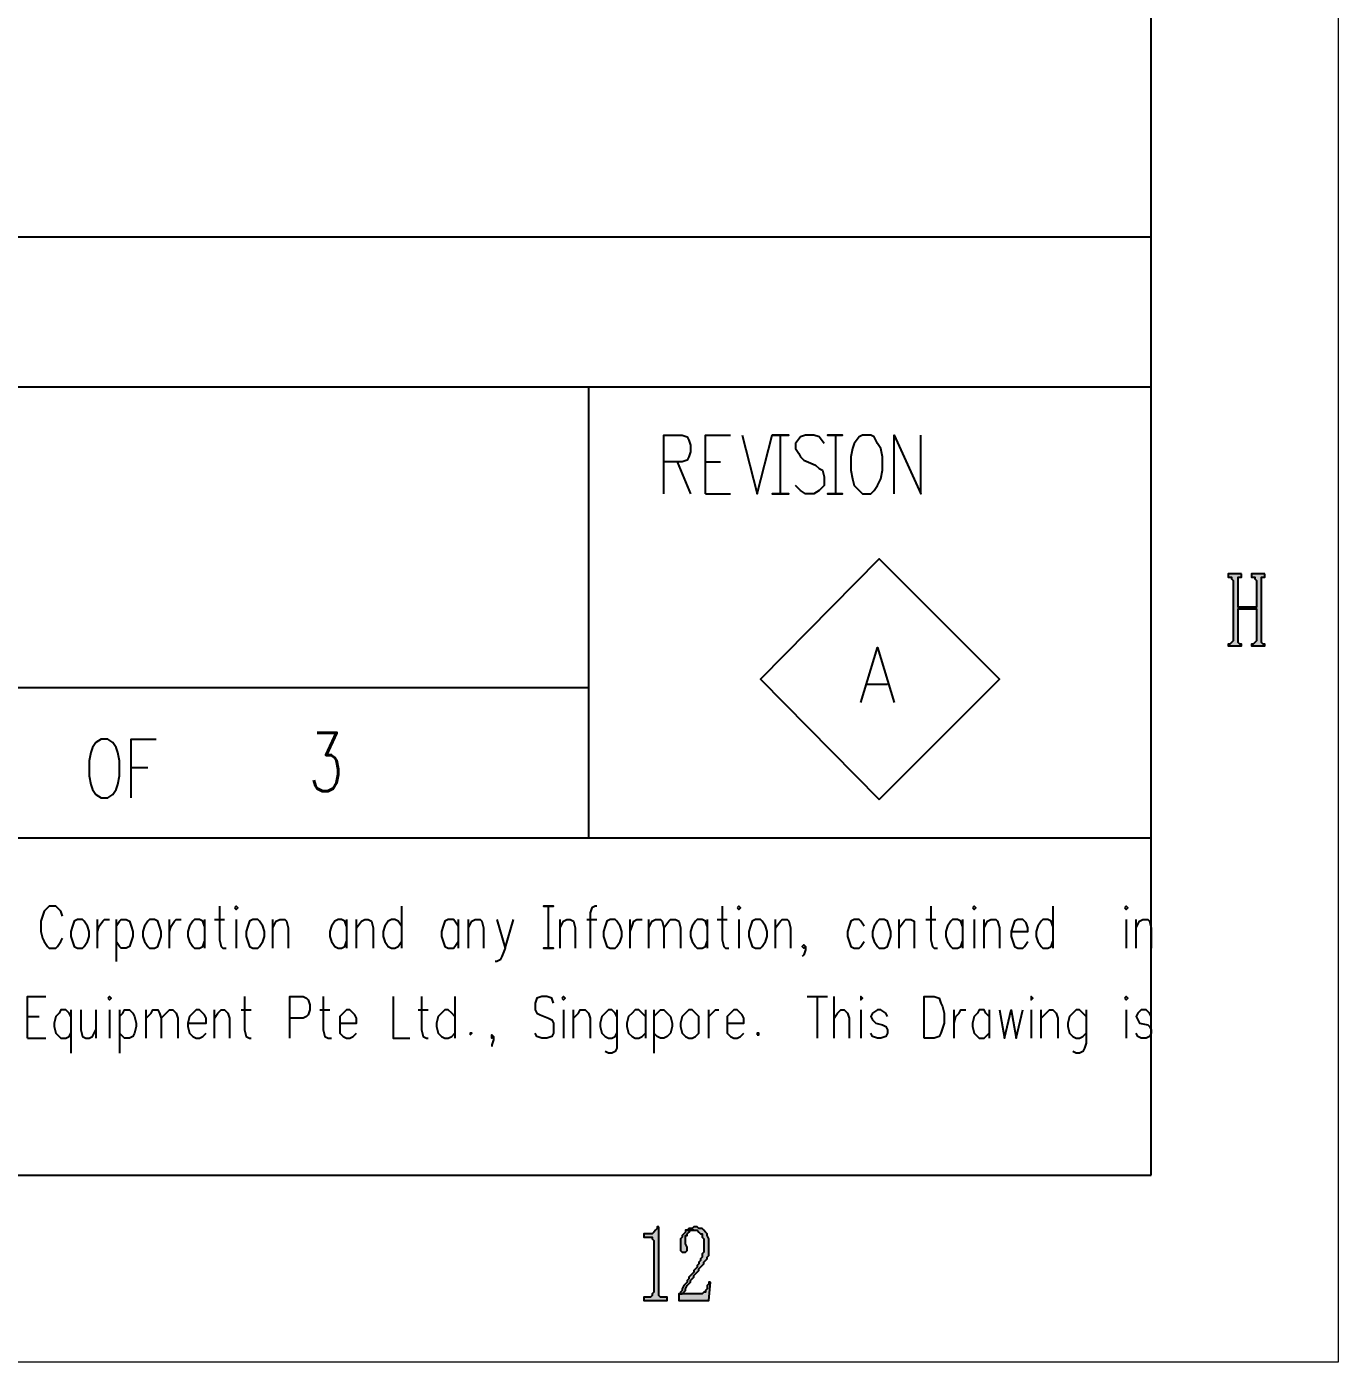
# Model space of a CAD drawing. Header units: inches. Extents: x 35 to 2894, y 23 to 617.
# Drawn here: x 1822.2 to 1892, y 22.8 to 93.9 of the extents above; entities that cross this region are included whole.
import ezdxf

# ---------------------------------------------------------------- set-up
doc = ezdxf.new("R2010")
doc.units = ezdxf.units.IN
doc.header["$MEASUREMENT"] = 0
doc.layers.add('Layer 1', color=7, linetype='Continuous')
doc.styles.add('HZTXT', font='simplexs.shx', dxfattribs={"width": 0.7, "bigfont": 'hztxt.shx'})

msp = doc.modelspace()

# ---------------------------------------------------------------- hatches: boundary and pattern name
at = {"layer": 'Layer 1'}
for points in [[(1886.872, 64.793), (1886.16, 64.793), (1886.16, 64.615), (1886.338, 64.615), (1886.338, 64.526), (1886.426, 64.437), (1886.426, 61.235), (1886.338, 61.146), (1886.249, 61.057), (1886.16, 61.057), (1886.16, 60.968), (1886.872, 60.968), (1886.872, 61.057), (1886.783, 61.057), (1886.694, 61.146), (1886.694, 62.925), (1887.672, 62.925), (1886.694, 63.014), (1886.694, 64.437), (1886.694, 64.526), (1886.694, 64.615), (1886.783, 64.615), (1886.872, 64.615)], [(1888.117, 64.793), (1887.405, 64.793), (1887.405, 64.615), (1887.583, 64.615), (1887.583, 64.526), (1887.672, 64.437), (1887.672, 63.014), (1886.694, 63.014), (1887.672, 62.925), (1887.672, 61.235), (1887.583, 61.146), (1887.494, 61.057), (1887.405, 61.057), (1887.405, 60.968), (1888.117, 60.968), (1888.117, 61.057), (1888.028, 61.057), (1887.939, 61.146), (1887.939, 64.437), (1887.939, 64.526), (1887.939, 64.615), (1888.028, 64.615), (1888.117, 64.615)], [(1855.824, 30.009), (1855.735, 30.009), (1855.735, 29.92), (1855.646, 29.831), (1855.557, 29.742), (1855.468, 29.653), (1855.023, 29.653), (1855.023, 29.475), (1855.468, 29.475), (1855.468, 29.386), (1855.557, 29.297), (1855.557, 26.54), (1855.468, 26.451), (1855.468, 26.362), (1855.379, 26.272), (1855.201, 26.272), (1855.023, 26.272), (1855.023, 26.095), (1856.268, 26.095), (1856.268, 26.272), (1856.09, 26.272), (1855.913, 26.272), (1855.824, 26.362)], [(1857.781, 30.009), (1857.692, 30.009), (1857.603, 29.92), (1857.425, 29.92), (1857.336, 29.831), (1857.87, 29.831), (1857.959, 29.742), (1858.048, 29.653), (1858.137, 29.653), (1858.137, 29.564), (1858.137, 29.475), (1858.226, 29.386), (1858.226, 28.675), (1858.137, 28.586), (1858.137, 28.408), (1858.048, 28.319), (1858.048, 28.23), (1857.959, 28.141), (1857.959, 28.052), (1857.87, 27.963), (1857.87, 27.874), (1857.781, 27.785), (1857.692, 27.696), (1857.692, 27.607), (1857.603, 27.518), (1857.514, 27.429), (1857.425, 27.34), (1857.425, 27.251), (1857.336, 27.162), (1857.336, 27.073), (1857.247, 26.984), (1857.158, 26.895), (1857.069, 26.717), (1857.069, 26.628), (1856.98, 26.54), (1856.98, 26.451), (1856.891, 26.451), (1857.069, 26.451), (1857.158, 26.54), (1857.247, 26.628), (1857.247, 26.717), (1857.336, 26.895), (1857.425, 26.984), (1857.514, 27.073), (1857.514, 27.162), (1857.603, 27.251), (1857.692, 27.34), (1857.692, 27.429), (1857.781, 27.518), (1857.87, 27.607), (1857.959, 27.696), (1857.959, 27.785), (1858.048, 27.874), (1858.137, 27.963), (1858.226, 28.052), (1858.226, 28.141), (1858.314, 28.23), (1858.403, 28.319), (1858.403, 28.408), (1858.492, 28.497), (1858.492, 29.386), (1858.403, 29.564), (1858.403, 29.653), (1858.314, 29.742), (1858.226, 29.831), (1858.137, 29.92), (1857.959, 29.92), (1857.87, 30.009)], [(1857.336, 29.831), (1857.247, 29.831), (1857.247, 29.742), (1857.158, 29.653), (1857.069, 29.564), (1857.069, 29.475), (1856.98, 29.386), (1856.98, 28.764), (1857.069, 28.675), (1857.247, 28.675), (1857.336, 28.764), (1857.336, 28.941), (1857.247, 29.12), (1857.247, 29.297), (1857.247, 29.386), (1857.247, 29.564), (1857.336, 29.564), (1857.336, 29.653), (1857.425, 29.742), (1857.514, 29.831), (1857.692, 29.831)], [(1858.581, 27.073), (1858.492, 27.073), (1858.492, 26.984), (1858.403, 26.895), (1858.403, 26.717), (1858.314, 26.628), (1858.314, 26.54), (1858.226, 26.54), (1858.137, 26.451), (1856.891, 26.451), (1856.891, 26.095), (1858.492, 26.095)]]:
    msp.add_hatch(color=0, dxfattribs=at).paths.add_polyline_path(points)

# ---------------------------------------------------------------- linework, layer by layer
for p, q in [((1681.991, 82.751), (1882.067, 82.751)), ((1681.991, 74.748), (1882.067, 74.748))]:
    msp.add_line(p, q)
at = {"layer": 'Layer 1', "color": 5, "lineweight": 15}
msp.add_lwpolyline([(1051.96, 616.805), (1892.031, 616.805), (1892.031, 22.803), (1051.96, 22.803), (1051.96, 616.805)], dxfattribs=at)
at = {"layer": 'Layer 1', "color": 0, "lineweight": 9}
msp.add_lwpolyline([(1061.923, 606.841), (1882.067, 606.841), (1882.067, 32.767), (1061.923, 32.767), (1061.923, 606.841)], dxfattribs=at)
at = {"layer": 'Layer 1', "color": 0, "lineweight": -3}
for points in [[(1882.067, 32.767), (1882.067, 254.817)], [(1681.991, 74.757), (1882.067, 74.757)], [(1852.087, 74.757), (1852.087, 50.737)], [(1852.087, 74.757), (1852.087, 50.737)], [(1856.09, 69.064), (1856.09, 72.177), (1857.069, 72.177), (1857.336, 72.088), (1857.425, 71.91), (1857.514, 71.643), (1857.514, 71.288), (1857.425, 71.021), (1857.336, 70.843), (1857.069, 70.754), (1856.09, 70.754)], [(1858.314, 69.064), (1858.314, 72.177), (1859.649, 72.177)], [(1860.272, 72.177), (1861.073, 69.064), (1861.873, 72.177)], [(1862.318, 69.064), (1862.762, 69.064), (1861.873, 69.064), (1862.318, 69.064), (1862.318, 72.177), (1862.762, 72.177), (1861.873, 72.177), (1862.318, 72.177)], [(1864.631, 71.732), (1864.364, 72.088), (1864.097, 72.177), (1863.652, 72.177), (1863.386, 72.088), (1863.119, 71.732), (1863.119, 71.465), (1863.297, 71.199), (1863.386, 71.021), (1863.563, 70.843), (1864.186, 70.576), (1864.364, 70.398), (1864.542, 70.309), (1864.631, 69.953), (1864.631, 69.508), (1864.364, 69.241), (1864.097, 69.064), (1863.652, 69.064), (1863.386, 69.241), (1863.119, 69.508)], [(1865.254, 69.064), (1865.61, 69.064), (1864.809, 69.064), (1865.254, 69.064), (1865.254, 72.177), (1865.61, 72.177), (1864.809, 72.177), (1865.254, 72.177)], [(1866.677, 72.177), (1866.499, 72.088), (1866.232, 71.732), (1866.143, 71.465), (1866.054, 71.021), (1866.054, 70.309), (1866.143, 69.864), (1866.232, 69.508), (1866.499, 69.241), (1866.677, 69.064), (1867.122, 69.064), (1867.3, 69.241), (1867.478, 69.508), (1867.656, 69.864), (1867.745, 70.309), (1867.745, 71.021), (1867.656, 71.465), (1867.478, 71.732), (1867.3, 72.088), (1867.122, 72.177), (1866.677, 72.177)], [(1868.367, 69.064), (1868.367, 72.177), (1869.791, 69.064), (1869.791, 72.177)], [(1856.802, 70.754), (1857.514, 69.064)], [(1858.314, 70.754), (1859.115, 70.754)], [(1858.314, 69.064), (1859.649, 69.064)], [(1867.567, 52.783), (1873.972, 59.189), (1867.567, 65.594), (1861.25, 59.189), (1867.567, 52.783)], [(1867.567, 52.783), (1873.972, 59.189), (1867.567, 65.594), (1861.25, 59.189), (1867.567, 52.783)], [(1886.872, 64.793), (1886.16, 64.793), (1886.16, 64.615), (1886.338, 64.615), (1886.338, 64.526), (1886.426, 64.437), (1886.426, 61.235), (1886.338, 61.146), (1886.249, 61.057), (1886.16, 61.057), (1886.16, 60.968), (1886.872, 60.968), (1886.872, 61.057), (1886.783, 61.057), (1886.694, 61.146), (1886.694, 62.925), (1887.672, 62.925), (1886.694, 63.014), (1886.694, 64.437), (1886.694, 64.526), (1886.694, 64.615), (1886.783, 64.615), (1886.872, 64.615), (1886.872, 64.793)], [(1888.117, 64.793), (1887.405, 64.793), (1887.405, 64.615), (1887.583, 64.615), (1887.583, 64.526), (1887.672, 64.437), (1887.672, 63.014), (1886.694, 63.014), (1887.672, 62.925), (1887.672, 61.235), (1887.583, 61.146), (1887.494, 61.057), (1887.405, 61.057), (1887.405, 60.968), (1888.117, 60.968), (1888.117, 61.057), (1888.028, 61.057), (1887.939, 61.146), (1887.939, 64.437), (1887.939, 64.526), (1887.939, 64.615), (1888.028, 64.615), (1888.117, 64.615), (1888.117, 64.793)], [(1866.588, 57.943), (1867.478, 60.879), (1868.367, 57.943)], [(1712.061, 58.744), (1852.087, 58.744)], [(1866.855, 58.922), (1868.011, 58.922)], [(1826.11, 55.986), (1825.843, 55.808), (1825.665, 55.541), (1825.577, 55.274), (1825.488, 54.829), (1825.488, 54.029), (1825.577, 53.584), (1825.665, 53.317), (1825.843, 53.05), (1826.11, 52.872), (1826.466, 52.872), (1826.733, 53.05), (1826.911, 53.317), (1827, 53.584), (1827.089, 54.029), (1827.089, 54.829), (1827, 55.274), (1826.911, 55.541), (1826.733, 55.808), (1826.466, 55.986), (1826.11, 55.986)], [(1827.712, 52.872), (1827.712, 55.986), (1829.046, 55.986)], [(1827.712, 54.474), (1828.601, 54.474)], [(1681.991, 50.737), (1882.067, 50.737)], [(1681.991, 50.737), (1882.067, 50.737)], [(1681.991, 50.737), (1882.067, 50.737)], [(1681.991, 50.737), (1882.067, 50.737)], [(1824.064, 46.556), (1823.975, 46.823), (1823.797, 47.001), (1823.708, 47.09), (1823.353, 47.09), (1823.264, 47.001), (1823.086, 46.823), (1822.997, 46.556), (1822.907, 46.289), (1822.907, 45.755), (1822.997, 45.4), (1823.086, 45.221), (1823.264, 44.955), (1823.353, 44.866), (1823.708, 44.866), (1823.797, 44.955), (1823.975, 45.221), (1824.064, 45.4)], [(1832.426, 47.09), (1832.426, 45.311), (1832.515, 44.955), (1832.604, 44.866), (1832.783, 44.866)], [(1833.227, 47.001), (1833.316, 46.912), (1833.405, 47.001), (1833.316, 47.09), (1833.227, 47.001)], [(1842.123, 47.09), (1842.123, 44.866)], [(1849.952, 44.866), (1850.219, 44.866), (1849.685, 44.866), (1849.952, 44.866), (1849.952, 47.09), (1850.219, 47.09), (1849.685, 47.09), (1849.952, 47.09)], [(1852.532, 47.09), (1852.443, 47.09), (1852.266, 47.001), (1852.176, 46.734), (1852.176, 44.866)], [(1859.204, 47.09), (1859.204, 45.311), (1859.293, 44.955), (1859.382, 44.866), (1859.56, 44.866)], [(1860.005, 47.001), (1860.094, 46.912), (1860.183, 47.001), (1860.094, 47.09), (1860.005, 47.001)], [(1870.324, 47.09), (1870.324, 45.311), (1870.413, 44.955), (1870.503, 44.866), (1870.681, 44.866)], [(1872.548, 47.001), (1872.638, 46.912), (1872.727, 47.001), (1872.638, 47.09), (1872.548, 47.001)], [(1876.818, 47.09), (1876.818, 44.866)], [(1880.644, 47.001), (1880.733, 46.912), (1880.822, 47.001), (1880.733, 47.09), (1880.644, 47.001)], [(1824.865, 46.378), (1824.687, 46.289), (1824.598, 46.022), (1824.509, 45.755), (1824.509, 45.488), (1824.598, 45.221), (1824.687, 44.955), (1824.865, 44.866), (1825.132, 44.866), (1825.221, 44.955), (1825.399, 45.221), (1825.488, 45.488), (1825.488, 45.755), (1825.399, 46.022), (1825.221, 46.289), (1825.132, 46.378), (1824.865, 46.378)], [(1825.932, 44.866), (1825.932, 46.378)], [(1825.932, 45.755), (1826.021, 46.022), (1826.199, 46.289), (1826.288, 46.378), (1826.555, 46.378)], [(1826.911, 46.378), (1826.911, 44.154)], [(1826.911, 46.022), (1827.089, 46.289), (1827.178, 46.378), (1827.445, 46.378), (1827.623, 46.289), (1827.712, 46.022), (1827.801, 45.755), (1827.801, 45.488), (1827.712, 45.221), (1827.623, 44.955), (1827.445, 44.866), (1827.178, 44.866), (1827.089, 44.955), (1826.911, 45.221)], [(1828.69, 46.378), (1828.601, 46.289), (1828.423, 46.022), (1828.334, 45.755), (1828.334, 45.488), (1828.423, 45.221), (1828.601, 44.955), (1828.69, 44.866), (1828.957, 44.866), (1829.135, 44.955), (1829.224, 45.221), (1829.313, 45.488), (1829.313, 45.755), (1829.224, 46.022), (1829.135, 46.289), (1828.957, 46.378), (1828.69, 46.378)], [(1829.758, 44.866), (1829.758, 46.378)], [(1829.758, 45.755), (1829.847, 46.022), (1830.025, 46.289), (1830.113, 46.378), (1830.38, 46.378)], [(1831.626, 46.022), (1831.537, 46.289), (1831.359, 46.378), (1831.092, 46.378), (1831.003, 46.289), (1830.825, 46.022), (1830.737, 45.755), (1830.737, 45.488), (1830.825, 45.221), (1831.003, 44.955), (1831.092, 44.866), (1831.359, 44.866), (1831.537, 44.955), (1831.626, 45.221)], [(1831.626, 46.378), (1831.626, 44.866)], [(1832.16, 46.378), (1832.694, 46.378)], [(1833.316, 46.378), (1833.316, 44.866)], [(1834.206, 46.378), (1834.028, 46.289), (1833.939, 46.022), (1833.85, 45.755), (1833.85, 45.488), (1833.939, 45.221), (1834.028, 44.955), (1834.206, 44.866), (1834.473, 44.866), (1834.561, 44.955), (1834.739, 45.221), (1834.829, 45.488), (1834.829, 45.755), (1834.739, 46.022), (1834.561, 46.289), (1834.473, 46.378), (1834.206, 46.378)], [(1835.273, 44.866), (1835.273, 46.378)], [(1835.273, 45.933), (1835.451, 46.289), (1835.629, 46.378), (1835.896, 46.378), (1835.985, 46.289), (1836.074, 45.933), (1836.074, 44.866)], [(1839.188, 46.022), (1839.099, 46.289), (1838.921, 46.378), (1838.743, 46.378), (1838.565, 46.289), (1838.387, 46.022), (1838.298, 45.755), (1838.298, 45.488), (1838.387, 45.221), (1838.565, 44.955), (1838.743, 44.866), (1838.921, 44.866), (1839.099, 44.955), (1839.188, 45.221)], [(1839.188, 46.378), (1839.188, 44.866)], [(1839.721, 44.866), (1839.721, 46.378)], [(1839.721, 45.933), (1839.988, 46.289), (1840.166, 46.378), (1840.344, 46.378), (1840.522, 46.289), (1840.611, 45.933), (1840.611, 44.866)], [(1842.123, 46.022), (1841.945, 46.289), (1841.768, 46.378), (1841.59, 46.378), (1841.412, 46.289), (1841.234, 46.022), (1841.145, 45.755), (1841.145, 45.488), (1841.234, 45.221), (1841.412, 44.955), (1841.59, 44.866), (1841.768, 44.866), (1841.945, 44.955), (1842.123, 45.221)], [(1845.148, 46.022), (1844.97, 46.289), (1844.882, 46.378), (1844.615, 46.378), (1844.436, 46.289), (1844.347, 46.022), (1844.258, 45.755), (1844.258, 45.488), (1844.347, 45.221), (1844.436, 44.955), (1844.615, 44.866), (1844.882, 44.866), (1844.97, 44.955), (1845.148, 45.221)], [(1845.148, 46.378), (1845.148, 44.866)], [(1845.682, 44.866), (1845.682, 46.378)], [(1845.682, 45.933), (1845.86, 46.289), (1846.038, 46.378), (1846.305, 46.378), (1846.393, 46.289), (1846.482, 45.933), (1846.482, 44.866)], [(1847.194, 46.378), (1847.639, 44.866), (1848.084, 46.378)], [(1850.575, 44.866), (1850.575, 46.378)], [(1850.575, 45.933), (1850.753, 46.289), (1850.93, 46.378), (1851.109, 46.378), (1851.287, 46.289), (1851.376, 45.933), (1851.376, 44.866)], [(1851.998, 46.378), (1852.532, 46.378)], [(1853.244, 46.378), (1853.066, 46.289), (1852.977, 46.022), (1852.888, 45.755), (1852.888, 45.488), (1852.977, 45.221), (1853.066, 44.955), (1853.244, 44.866), (1853.511, 44.866), (1853.6, 44.955), (1853.778, 45.221), (1853.866, 45.488), (1853.866, 45.755), (1853.778, 46.022), (1853.6, 46.289), (1853.511, 46.378), (1853.244, 46.378)], [(1854.311, 44.866), (1854.311, 46.378)], [(1854.311, 45.755), (1854.401, 46.022), (1854.49, 46.289), (1854.667, 46.378), (1854.934, 46.378)], [(1855.29, 44.866), (1855.29, 46.378)], [(1855.29, 45.933), (1855.468, 46.289), (1855.646, 46.378), (1855.913, 46.378), (1856.002, 46.289), (1856.09, 45.933), (1856.09, 44.866)], [(1856.09, 45.933), (1856.357, 46.289), (1856.446, 46.378), (1856.714, 46.378), (1856.891, 46.289), (1856.98, 45.933), (1856.98, 44.866)], [(1858.403, 46.022), (1858.314, 46.289), (1858.137, 46.378), (1857.87, 46.378), (1857.781, 46.289), (1857.603, 46.022), (1857.514, 45.755), (1857.514, 45.488), (1857.603, 45.221), (1857.781, 44.955), (1857.87, 44.866), (1858.137, 44.866), (1858.314, 44.955), (1858.403, 45.221)], [(1858.403, 46.378), (1858.403, 44.866)], [(1858.938, 46.378), (1859.471, 46.378)], [(1860.094, 46.378), (1860.094, 44.866)], [(1860.984, 46.378), (1860.806, 46.289), (1860.717, 46.022), (1860.627, 45.755), (1860.627, 45.488), (1860.717, 45.221), (1860.806, 44.955), (1860.984, 44.866), (1861.25, 44.866), (1861.339, 44.955), (1861.517, 45.221), (1861.606, 45.488), (1861.606, 45.755), (1861.517, 46.022), (1861.339, 46.289), (1861.25, 46.378), (1860.984, 46.378)], [(1862.051, 44.866), (1862.051, 46.378)], [(1862.051, 45.933), (1862.318, 46.289), (1862.407, 46.378), (1862.674, 46.378), (1862.762, 46.289), (1862.852, 45.933), (1862.852, 44.866)], [(1866.766, 46.022), (1866.588, 46.289), (1866.499, 46.378), (1866.232, 46.378), (1866.054, 46.289), (1865.965, 46.022), (1865.876, 45.755), (1865.876, 45.488), (1865.965, 45.221), (1866.054, 44.955), (1866.232, 44.866), (1866.499, 44.866), (1866.588, 44.955), (1866.766, 45.221)], [(1867.567, 46.378), (1867.478, 46.289), (1867.3, 46.022), (1867.211, 45.755), (1867.211, 45.488), (1867.3, 45.221), (1867.478, 44.955), (1867.567, 44.866), (1867.834, 44.866), (1868.011, 44.955), (1868.1, 45.221), (1868.189, 45.488), (1868.189, 45.755), (1868.1, 46.022), (1868.011, 46.289), (1867.834, 46.378), (1867.567, 46.378)], [(1868.634, 44.866), (1868.634, 46.378)], [(1868.634, 45.933), (1868.901, 46.289), (1868.99, 46.378), (1869.257, 46.378), (1869.435, 46.289), (1869.435, 44.866)], [(1870.058, 46.378), (1870.592, 46.378)], [(1872.015, 46.022), (1871.926, 46.289), (1871.748, 46.378), (1871.481, 46.378), (1871.392, 46.289), (1871.214, 46.022), (1871.125, 45.755), (1871.125, 45.488), (1871.214, 45.221), (1871.392, 44.955), (1871.481, 44.866), (1871.748, 44.866), (1871.926, 44.955), (1872.015, 45.221)], [(1872.015, 46.378), (1872.015, 44.866)], [(1872.638, 46.378), (1872.638, 44.866)], [(1873.171, 44.866), (1873.171, 46.378)], [(1873.171, 45.933), (1873.349, 46.289), (1873.527, 46.378), (1873.794, 46.378), (1873.883, 46.289), (1873.972, 45.933), (1873.972, 44.866)], [(1874.594, 45.755), (1875.484, 45.755), (1875.484, 45.933), (1875.395, 46.2), (1875.306, 46.289), (1875.218, 46.378), (1874.951, 46.378), (1874.773, 46.289), (1874.683, 46.022), (1874.594, 45.755), (1874.594, 45.488), (1874.683, 45.221), (1874.773, 44.955), (1874.951, 44.866), (1875.218, 44.866), (1875.306, 44.955), (1875.484, 45.221)], [(1876.818, 46.022), (1876.73, 46.289), (1876.552, 46.378), (1876.285, 46.378), (1876.196, 46.289), (1876.018, 46.022), (1875.929, 45.755), (1875.929, 45.488), (1876.018, 45.221), (1876.196, 44.955), (1876.285, 44.866), (1876.552, 44.866), (1876.73, 44.955), (1876.818, 45.221)], [(1880.733, 46.378), (1880.733, 44.866)], [(1881.267, 44.866), (1881.267, 46.378)], [(1881.267, 45.933), (1881.445, 46.289), (1881.623, 46.378), (1881.89, 46.378), (1881.978, 46.289), (1882.067, 45.933), (1882.067, 44.866)], [(1847.639, 44.866), (1847.461, 44.421), (1847.372, 44.243), (1847.194, 44.154), (1847.106, 44.154)], [(1863.652, 44.955), (1863.563, 44.866), (1863.474, 44.955), (1863.563, 45.044), (1863.652, 44.955), (1863.652, 44.777), (1863.563, 44.51), (1863.474, 44.421)], [(1822.196, 40.062), (1822.196, 42.286), (1823.175, 42.286)], [(1826.466, 42.197), (1826.555, 42.108), (1826.644, 42.197), (1826.555, 42.286), (1826.466, 42.197)], [(1833.761, 42.286), (1833.761, 40.507), (1833.85, 40.151), (1834.028, 40.062), (1834.117, 40.062)], [(1836.163, 40.062), (1836.163, 42.286), (1836.874, 42.286), (1837.053, 42.197), (1837.142, 42.108), (1837.231, 41.841), (1837.231, 41.574), (1837.142, 41.307), (1837.053, 41.218), (1836.874, 41.129), (1836.163, 41.129)], [(1837.942, 42.286), (1837.942, 40.507), (1838.031, 40.151), (1838.209, 40.062), (1838.387, 40.062)], [(1841.679, 42.286), (1841.679, 40.062), (1842.569, 40.062)], [(1843.191, 42.286), (1843.191, 40.507), (1843.28, 40.151), (1843.458, 40.062), (1843.547, 40.062)], [(1844.97, 42.286), (1844.97, 40.062)], [(1850.219, 41.93), (1850.13, 42.197), (1849.863, 42.286), (1849.596, 42.286), (1849.33, 42.197), (1849.241, 41.93), (1849.241, 41.574), (1849.33, 41.396), (1849.507, 41.307), (1849.952, 41.129), (1850.13, 41.04), (1850.219, 40.862), (1850.219, 40.328), (1850.13, 40.151), (1849.863, 40.062), (1849.596, 40.062), (1849.33, 40.151), (1849.241, 40.328)], [(1850.664, 42.197), (1850.753, 42.108), (1850.841, 42.197), (1850.753, 42.286), (1850.664, 42.197)], [(1863.741, 42.286), (1864.809, 42.286)], [(1864.275, 42.286), (1864.275, 40.062)], [(1865.165, 40.062), (1865.165, 42.286)], [(1866.588, 42.197), (1866.588, 42.108), (1866.677, 42.197), (1866.588, 42.286), (1866.588, 42.197)], [(1869.969, 40.062), (1869.969, 42.286), (1870.503, 42.286), (1870.77, 42.197), (1870.858, 41.93), (1870.947, 41.752), (1871.036, 41.396), (1871.036, 40.862), (1870.947, 40.596), (1870.858, 40.328), (1870.77, 40.151), (1870.503, 40.062), (1869.969, 40.062)], [(1875.662, 42.197), (1875.662, 42.108), (1875.751, 42.197), (1875.662, 42.286), (1875.662, 42.197)], [(1880.644, 42.197), (1880.733, 42.108), (1880.822, 42.197), (1880.733, 42.286), (1880.644, 42.197)], [(1824.509, 41.218), (1824.42, 41.396), (1824.242, 41.574), (1823.975, 41.574), (1823.886, 41.396), (1823.708, 41.218), (1823.619, 40.862), (1823.619, 40.684), (1823.708, 40.328), (1823.886, 40.151), (1823.975, 40.062), (1824.242, 40.062), (1824.42, 40.151), (1824.509, 40.328)], [(1824.509, 41.574), (1824.509, 39.261)], [(1825.043, 41.574), (1825.043, 40.507), (1825.132, 40.151), (1825.31, 40.062), (1825.488, 40.062), (1825.665, 40.151), (1825.843, 40.507)], [(1825.843, 41.574), (1825.843, 40.062)], [(1826.555, 41.574), (1826.555, 40.062)], [(1827.089, 41.574), (1827.089, 39.261)], [(1827.089, 41.218), (1827.267, 41.396), (1827.356, 41.574), (1827.623, 41.574), (1827.801, 41.396), (1827.889, 41.218), (1827.978, 40.862), (1827.978, 40.684), (1827.889, 40.328), (1827.801, 40.151), (1827.623, 40.062), (1827.356, 40.062), (1827.267, 40.151), (1827.089, 40.328)], [(1828.513, 40.062), (1828.513, 41.574)], [(1828.513, 41.129), (1828.779, 41.396), (1828.868, 41.574), (1829.135, 41.574), (1829.224, 41.396), (1829.313, 41.129), (1829.313, 40.062)], [(1829.313, 41.129), (1829.58, 41.396), (1829.758, 41.574), (1829.936, 41.574), (1830.113, 41.396), (1830.202, 41.129), (1830.202, 40.062)], [(1830.737, 40.862), (1831.715, 40.862), (1831.715, 41.129), (1831.626, 41.307), (1831.537, 41.396), (1831.359, 41.574), (1831.181, 41.574), (1831.003, 41.396), (1830.825, 41.218), (1830.737, 40.862), (1830.737, 40.684), (1830.825, 40.328), (1831.003, 40.151), (1831.181, 40.062), (1831.359, 40.062), (1831.537, 40.151), (1831.715, 40.328)], [(1832.16, 40.062), (1832.16, 41.574)], [(1832.16, 41.129), (1832.337, 41.396), (1832.515, 41.574), (1832.694, 41.574), (1832.872, 41.396), (1832.961, 41.129), (1832.961, 40.062)], [(1833.583, 41.574), (1834.117, 41.574)], [(1837.764, 41.574), (1838.298, 41.574)], [(1838.832, 40.862), (1839.721, 40.862), (1839.721, 41.129), (1839.633, 41.307), (1839.544, 41.396), (1839.366, 41.574), (1839.188, 41.574), (1839.009, 41.396), (1838.832, 41.218), (1838.832, 40.328), (1839.009, 40.151), (1839.188, 40.062), (1839.366, 40.062), (1839.544, 40.151), (1839.721, 40.328)], [(1843.013, 41.574), (1843.547, 41.574)], [(1844.97, 41.218), (1844.793, 41.396), (1844.615, 41.574), (1844.436, 41.574), (1844.258, 41.396), (1844.081, 41.218), (1843.992, 40.862), (1843.992, 40.684), (1844.081, 40.328), (1844.258, 40.151), (1844.436, 40.062), (1844.615, 40.062), (1844.793, 40.151), (1844.97, 40.328)], [(1850.753, 41.574), (1850.753, 40.062)], [(1851.287, 40.062), (1851.287, 41.574)], [(1851.287, 41.129), (1851.554, 41.396), (1851.642, 41.574), (1851.909, 41.574), (1852.087, 41.396), (1852.176, 41.129), (1852.176, 40.062)], [(1853.6, 41.218), (1853.511, 41.396), (1853.333, 41.574), (1853.155, 41.574), (1852.977, 41.396), (1852.799, 41.218), (1852.71, 40.862), (1852.71, 40.684), (1852.799, 40.328), (1852.977, 40.151), (1853.155, 40.062), (1853.333, 40.062), (1853.511, 40.151), (1853.6, 40.328)], [(1853.6, 41.574), (1853.6, 39.528), (1853.511, 39.35), (1853.333, 39.261), (1853.155, 39.261), (1852.977, 39.35)], [(1855.112, 41.218), (1854.934, 41.396), (1854.756, 41.574), (1854.578, 41.574), (1854.401, 41.396), (1854.222, 41.218), (1854.133, 40.862), (1854.133, 40.684), (1854.222, 40.328), (1854.401, 40.151), (1854.578, 40.062), (1854.756, 40.062), (1854.934, 40.151), (1855.112, 40.328)], [(1855.112, 41.574), (1855.112, 40.062)], [(1855.557, 41.574), (1855.557, 39.261)], [(1855.557, 41.218), (1855.735, 41.396), (1855.913, 41.574), (1856.09, 41.574), (1856.268, 41.396), (1856.446, 41.218), (1856.536, 40.862), (1856.536, 40.684), (1856.446, 40.328), (1856.268, 40.151), (1856.09, 40.062), (1855.913, 40.062), (1855.735, 40.151), (1855.557, 40.328)], [(1857.425, 41.574), (1857.247, 41.396), (1857.069, 41.218), (1856.98, 40.862), (1856.98, 40.684), (1857.069, 40.328), (1857.247, 40.151), (1857.425, 40.062), (1857.603, 40.062), (1857.781, 40.151), (1857.959, 40.328), (1857.959, 41.218), (1857.781, 41.396), (1857.603, 41.574), (1857.425, 41.574)], [(1858.492, 40.062), (1858.492, 41.574)], [(1858.492, 40.862), (1858.492, 41.218), (1858.671, 41.396), (1858.849, 41.574), (1859.026, 41.574)], [(1859.471, 40.862), (1860.361, 40.862), (1860.361, 41.129), (1860.272, 41.307), (1860.183, 41.396), (1860.005, 41.574), (1859.827, 41.574), (1859.649, 41.396), (1859.471, 41.218), (1859.471, 40.328), (1859.649, 40.151), (1859.827, 40.062), (1860.005, 40.062), (1860.183, 40.151), (1860.361, 40.328)], [(1865.165, 41.129), (1865.343, 41.396), (1865.521, 41.574), (1865.698, 41.574), (1865.876, 41.396), (1865.965, 41.129), (1865.965, 40.062)], [(1866.588, 41.574), (1866.588, 40.062)], [(1868.011, 41.218), (1867.922, 41.396), (1867.656, 41.574), (1867.478, 41.574), (1867.211, 41.396), (1867.122, 41.218), (1867.211, 41.04), (1867.389, 40.862), (1867.745, 40.773), (1867.922, 40.684), (1868.011, 40.507), (1868.011, 40.328), (1867.922, 40.151), (1867.656, 40.062), (1867.478, 40.062), (1867.211, 40.151), (1867.122, 40.328)], [(1871.57, 40.062), (1871.57, 41.574)], [(1871.57, 40.862), (1871.659, 41.218), (1871.837, 41.396), (1871.926, 41.574), (1872.193, 41.574)], [(1873.438, 41.218), (1873.26, 41.396), (1873.171, 41.574), (1872.905, 41.574), (1872.816, 41.396), (1872.638, 41.218), (1872.548, 40.862), (1872.548, 40.684), (1872.638, 40.328), (1872.816, 40.151), (1872.905, 40.062), (1873.171, 40.062), (1873.26, 40.151), (1873.438, 40.328)], [(1873.438, 41.574), (1873.438, 40.062)], [(1873.972, 41.574), (1874.239, 40.062), (1874.594, 41.574), (1874.862, 40.062), (1875.218, 41.574)], [(1875.662, 41.574), (1875.662, 40.062)], [(1876.196, 40.062), (1876.196, 41.574)], [(1876.196, 41.129), (1876.463, 41.396), (1876.641, 41.574), (1876.818, 41.574), (1876.997, 41.396), (1877.086, 41.129), (1877.086, 40.062)], [(1878.598, 41.218), (1878.42, 41.396), (1878.243, 41.574), (1878.064, 41.574), (1877.886, 41.396), (1877.708, 41.218), (1877.619, 40.862), (1877.619, 40.684), (1877.708, 40.328), (1877.886, 40.151), (1878.064, 40.062), (1878.243, 40.062), (1878.42, 40.151), (1878.598, 40.328)], [(1878.598, 41.574), (1878.598, 39.795), (1878.509, 39.528), (1878.42, 39.35), (1878.243, 39.261), (1878.064, 39.261), (1877.886, 39.35)], [(1880.733, 41.574), (1880.733, 40.062)], [(1882.067, 41.218), (1881.978, 41.396), (1881.801, 41.574), (1881.534, 41.574), (1881.356, 41.396), (1881.267, 41.218), (1881.356, 41.04), (1881.445, 40.862), (1881.89, 40.773), (1881.978, 40.684), (1882.067, 40.507), (1882.067, 40.328), (1881.978, 40.151), (1881.801, 40.062), (1881.534, 40.062), (1881.356, 40.151), (1881.267, 40.328)], [(1822.196, 41.218), (1822.818, 41.218)], [(1822.196, 40.062), (1823.175, 40.062)], [(1845.771, 40.24), (1845.86, 40.328), (1845.771, 40.328), (1845.771, 40.24)], [(1847.017, 40.151), (1846.928, 40.062), (1846.928, 40.24), (1847.017, 40.151), (1847.017, 39.973), (1846.928, 39.706), (1846.928, 39.617)], [(1861.073, 40.24), (1861.162, 40.24), (1861.162, 40.328), (1861.073, 40.328), (1861.073, 40.24)], [(1681.991, 32.767), (1882.067, 32.767)], [(1855.824, 30.009), (1855.735, 30.009), (1855.735, 29.92), (1855.646, 29.831), (1855.557, 29.742), (1855.468, 29.653), (1855.023, 29.653), (1855.023, 29.475), (1855.468, 29.475), (1855.468, 29.386), (1855.557, 29.297), (1855.557, 26.54), (1855.468, 26.451), (1855.468, 26.362), (1855.379, 26.272), (1855.201, 26.272), (1855.023, 26.272), (1855.023, 26.095), (1856.268, 26.095), (1856.268, 26.272), (1856.09, 26.272), (1855.913, 26.272), (1855.824, 26.362), (1855.824, 30.009)], [(1857.781, 30.009), (1857.692, 30.009), (1857.603, 29.92), (1857.425, 29.92), (1857.336, 29.831), (1857.87, 29.831), (1857.959, 29.742), (1858.048, 29.653), (1858.137, 29.653), (1858.137, 29.564), (1858.137, 29.475), (1858.226, 29.386), (1858.226, 28.675), (1858.137, 28.586), (1858.137, 28.408), (1858.048, 28.319), (1858.048, 28.23), (1857.959, 28.141), (1857.959, 28.052), (1857.87, 27.963), (1857.87, 27.874), (1857.781, 27.785), (1857.692, 27.696), (1857.692, 27.607), (1857.603, 27.518), (1857.514, 27.429), (1857.425, 27.34), (1857.425, 27.251), (1857.336, 27.162), (1857.336, 27.073), (1857.247, 26.984), (1857.158, 26.895), (1857.069, 26.717), (1857.069, 26.628), (1856.98, 26.54), (1856.98, 26.451), (1856.891, 26.451), (1857.069, 26.451), (1857.158, 26.54), (1857.247, 26.628), (1857.247, 26.717), (1857.336, 26.895), (1857.425, 26.984), (1857.514, 27.073), (1857.514, 27.162), (1857.603, 27.251), (1857.692, 27.34), (1857.692, 27.429), (1857.781, 27.518), (1857.87, 27.607), (1857.959, 27.696), (1857.959, 27.785), (1858.048, 27.874), (1858.137, 27.963), (1858.226, 28.052), (1858.226, 28.141), (1858.314, 28.23), (1858.403, 28.319), (1858.403, 28.408), (1858.492, 28.497), (1858.492, 29.386), (1858.403, 29.564), (1858.403, 29.653), (1858.314, 29.742), (1858.226, 29.831), (1858.137, 29.92), (1857.959, 29.92), (1857.87, 30.009), (1857.781, 30.009)], [(1857.336, 29.831), (1857.247, 29.831), (1857.247, 29.742), (1857.158, 29.653), (1857.069, 29.564), (1857.069, 29.475), (1856.98, 29.386), (1856.98, 28.764), (1857.069, 28.675), (1857.247, 28.675), (1857.336, 28.764), (1857.336, 28.941), (1857.247, 29.12), (1857.247, 29.297), (1857.247, 29.386), (1857.247, 29.564), (1857.336, 29.564), (1857.336, 29.653), (1857.425, 29.742), (1857.514, 29.831), (1857.692, 29.831), (1857.336, 29.831)], [(1858.581, 27.073), (1858.492, 27.073), (1858.492, 26.984), (1858.403, 26.895), (1858.403, 26.717), (1858.314, 26.628), (1858.314, 26.54), (1858.226, 26.54), (1858.137, 26.451), (1856.891, 26.451), (1856.891, 26.095), (1858.492, 26.095), (1858.581, 27.073)]]:
    msp.add_lwpolyline(points, dxfattribs=at)
at = {"layer": 'Layer 1', "lineweight": 0}
for points in [[(1886.872, 64.793), (1886.16, 64.793), (1886.16, 64.615), (1886.338, 64.615), (1886.338, 64.526), (1886.426, 64.437), (1886.426, 61.235), (1886.338, 61.146), (1886.249, 61.057), (1886.16, 61.057), (1886.16, 60.968), (1886.872, 60.968), (1886.872, 61.057), (1886.783, 61.057), (1886.694, 61.146), (1886.694, 62.925), (1887.672, 62.925), (1886.694, 63.014), (1886.694, 64.437), (1886.694, 64.526), (1886.694, 64.615), (1886.783, 64.615), (1886.872, 64.615), (1886.872, 64.793)], [(1888.117, 64.793), (1887.405, 64.793), (1887.405, 64.615), (1887.583, 64.615), (1887.583, 64.526), (1887.672, 64.437), (1887.672, 63.014), (1886.694, 63.014), (1887.672, 62.925), (1887.672, 61.235), (1887.583, 61.146), (1887.494, 61.057), (1887.405, 61.057), (1887.405, 60.968), (1888.117, 60.968), (1888.117, 61.057), (1888.028, 61.057), (1887.939, 61.146), (1887.939, 64.437), (1887.939, 64.526), (1887.939, 64.615), (1888.028, 64.615), (1888.117, 64.615), (1888.117, 64.793)], [(1855.824, 30.009), (1855.735, 30.009), (1855.735, 29.92), (1855.646, 29.831), (1855.557, 29.742), (1855.468, 29.653), (1855.023, 29.653), (1855.023, 29.475), (1855.468, 29.475), (1855.468, 29.386), (1855.557, 29.297), (1855.557, 26.54), (1855.468, 26.451), (1855.468, 26.362), (1855.379, 26.272), (1855.201, 26.272), (1855.023, 26.272), (1855.023, 26.095), (1856.268, 26.095), (1856.268, 26.272), (1856.09, 26.272), (1855.913, 26.272), (1855.824, 26.362), (1855.824, 30.009)], [(1857.781, 30.009), (1857.692, 30.009), (1857.603, 29.92), (1857.425, 29.92), (1857.336, 29.831), (1857.87, 29.831), (1857.959, 29.742), (1858.048, 29.653), (1858.137, 29.653), (1858.137, 29.564), (1858.137, 29.475), (1858.226, 29.386), (1858.226, 28.675), (1858.137, 28.586), (1858.137, 28.408), (1858.048, 28.319), (1858.048, 28.23), (1857.959, 28.141), (1857.959, 28.052), (1857.87, 27.963), (1857.87, 27.874), (1857.781, 27.785), (1857.692, 27.696), (1857.692, 27.607), (1857.603, 27.518), (1857.514, 27.429), (1857.425, 27.34), (1857.425, 27.251), (1857.336, 27.162), (1857.336, 27.073), (1857.247, 26.984), (1857.158, 26.895), (1857.069, 26.717), (1857.069, 26.628), (1856.98, 26.54), (1856.98, 26.451), (1856.891, 26.451), (1857.069, 26.451), (1857.158, 26.54), (1857.247, 26.628), (1857.247, 26.717), (1857.336, 26.895), (1857.425, 26.984), (1857.514, 27.073), (1857.514, 27.162), (1857.603, 27.251), (1857.692, 27.34), (1857.692, 27.429), (1857.781, 27.518), (1857.87, 27.607), (1857.959, 27.696), (1857.959, 27.785), (1858.048, 27.874), (1858.137, 27.963), (1858.226, 28.052), (1858.226, 28.141), (1858.314, 28.23), (1858.403, 28.319), (1858.403, 28.408), (1858.492, 28.497), (1858.492, 29.386), (1858.403, 29.564), (1858.403, 29.653), (1858.314, 29.742), (1858.226, 29.831), (1858.137, 29.92), (1857.959, 29.92), (1857.87, 30.009), (1857.781, 30.009)], [(1857.336, 29.831), (1857.247, 29.831), (1857.247, 29.742), (1857.158, 29.653), (1857.069, 29.564), (1857.069, 29.475), (1856.98, 29.386), (1856.98, 28.764), (1857.069, 28.675), (1857.247, 28.675), (1857.336, 28.764), (1857.336, 28.941), (1857.247, 29.12), (1857.247, 29.297), (1857.247, 29.386), (1857.247, 29.564), (1857.336, 29.564), (1857.336, 29.653), (1857.425, 29.742), (1857.514, 29.831), (1857.692, 29.831), (1857.336, 29.831)], [(1858.581, 27.073), (1858.492, 27.073), (1858.492, 26.984), (1858.403, 26.895), (1858.403, 26.717), (1858.314, 26.628), (1858.314, 26.54), (1858.226, 26.54), (1858.137, 26.451), (1856.891, 26.451), (1856.891, 26.095), (1858.492, 26.095), (1858.581, 27.073)]]:
    msp.add_lwpolyline(points, dxfattribs=at)

# ---------------------------------------------------------------- texts
at = {"lineweight": -3, "style": 'HZTXT', "width": 0.7}
msp.add_text('3', height=3.12, dxfattribs=at).set_placement((1837.162, 53.212))

doc.saveas('drawing.dxf')
